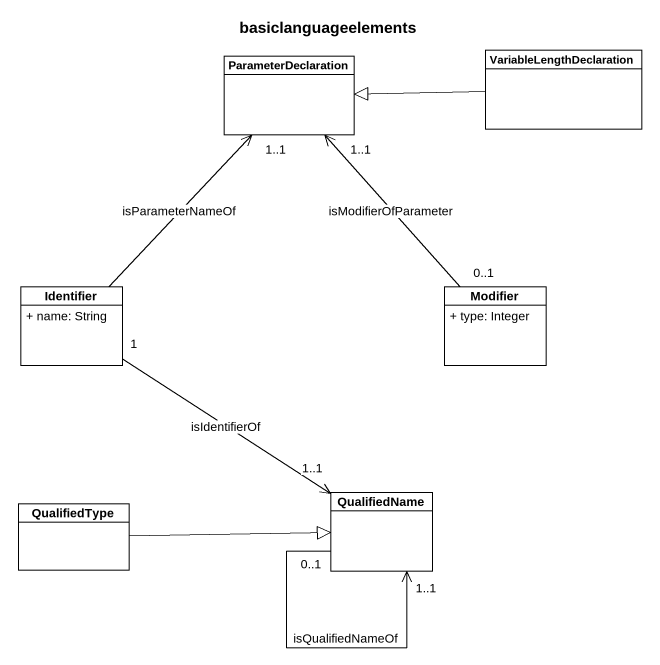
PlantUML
@startuml
title basiclanguageelements
hide circle
hide empty members
skinparam classAttributeIconSize 0
class VariableLengthDeclaration
class ParameterDeclaration
class Identifier {
  + name: String
}
class Modifier {
  + type: Integer
}
class QualifiedType
class QualifiedName
VariableLengthDeclaration -left-|> ParameterDeclaration
Identifier -up-> "1..1" ParameterDeclaration : isParameterNameOf
Identifier "1" --> "1..1" QualifiedName : isIdentifierOf
Modifier "0..1" -up-> "1..1" ParameterDeclaration : isModifierOfParameter
QualifiedType -right-|> QualifiedName
QualifiedName "0..1" --> "1..1" QualifiedName : isQualifiedNameOf
@enduml
